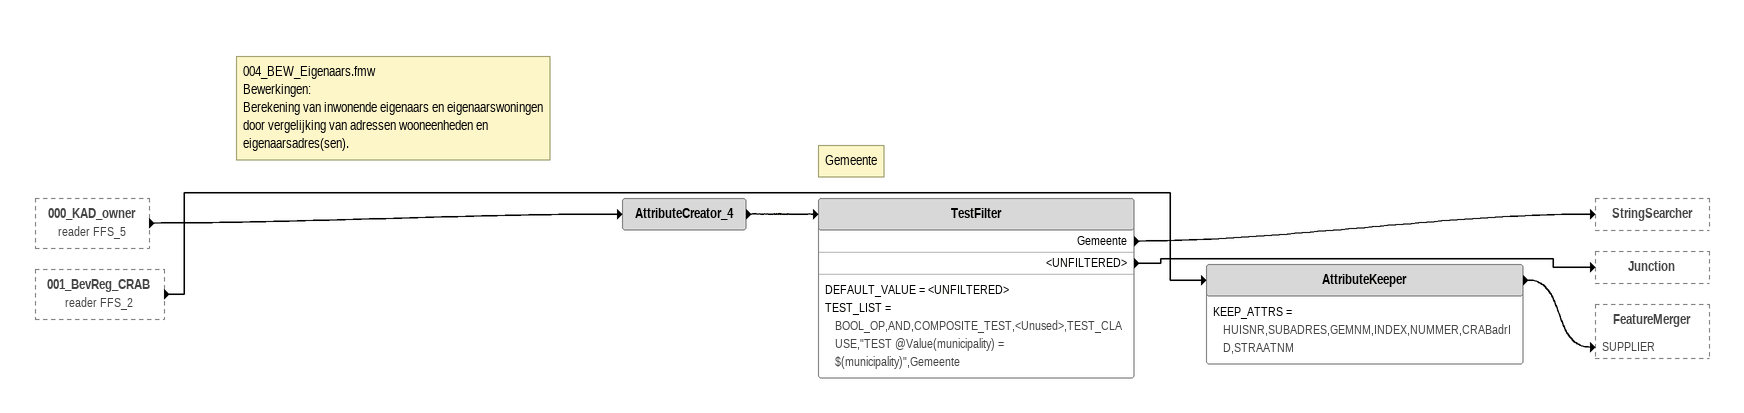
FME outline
000_KAD_owner (reader FFS_5) [outside]
    -> AttributeCreator_4
001_BevReg_CRAB (reader FFS_2) [outside]
    -> AttributeKeeper
Note: 004_BEW_Eigenaars.fmw / Bewerkingen: / Berekening van inwonende eigenaars en eigenaarswoningen door vergelijking van adressen wooneenheden en eigenaarsadres(sen).
AttributeCreator_4
    -> TestFilter
Note: Gemeente
TestFilter
    DEFAULT_VALUE = <UNFILTERED>
    TEST_LIST = BOOL_OP,AND,COMPOSITE_TEST,<Unused>,TEST_CLAUSE,"TEST @Value(municipality) = $(municipality)",Gemeente
    Gemeente -> StringSearcher
    <UNFILTERED> -> Junction
AttributeKeeper
    KEEP_ATTRS = HUISNR,SUBADRES,GEMNM,INDEX,NUMMER,CRABadrID,STRAATNM
    -> FeatureMerger [SUPPLIER]
